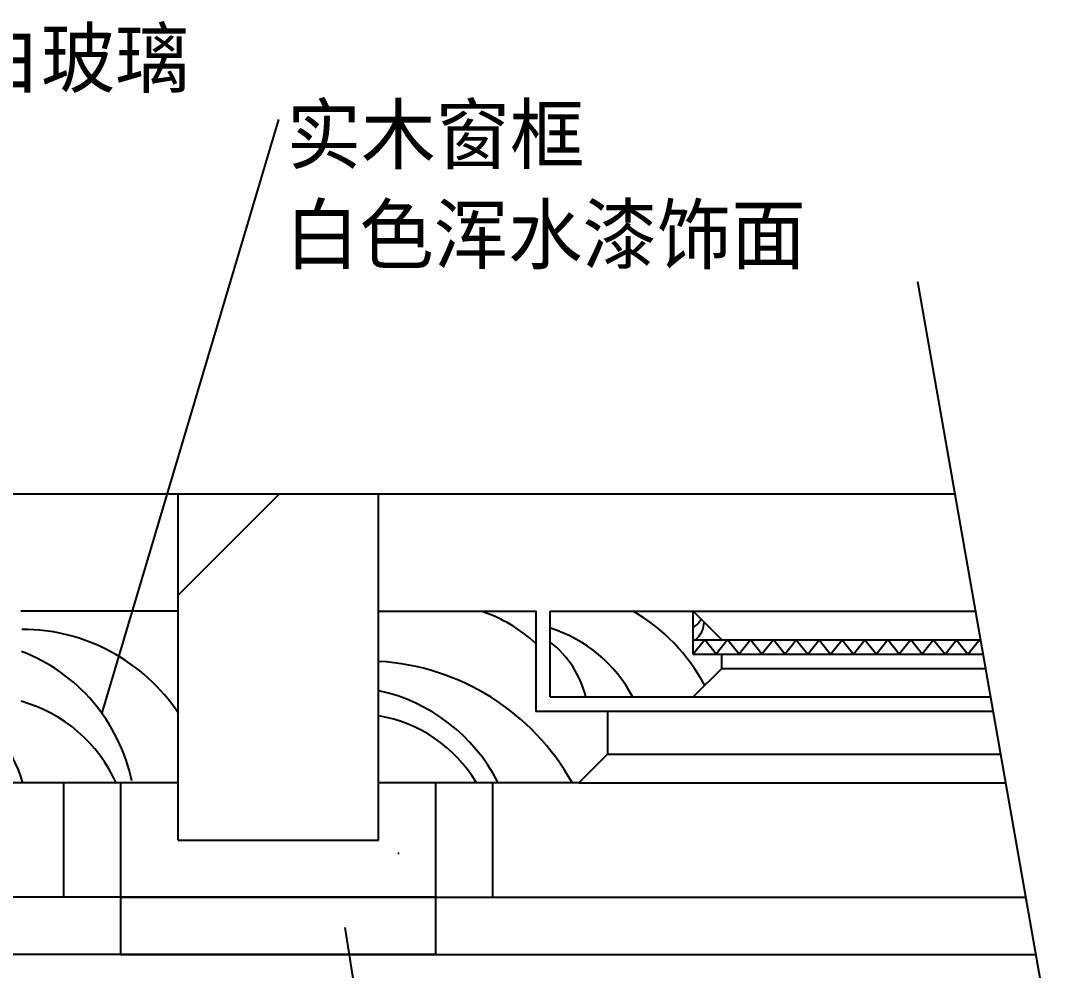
# Model space of a CAD drawing. Header units: metres. Extents: x 257 to 5327, y 365 to 7077.
# Drawn here: x 1236 to 2331, y 1007 to 2003 of the extents above; entities that cross this region are included whole.
import ezdxf

# ---------------------------------------------------------------- set-up
doc = ezdxf.new("R2010")
doc.units = ezdxf.units.M
for name, color, linetype in [('2', 2, 'Continuous'), ('3', 3, 'Continuous'), ('4', 4, 'Continuous'), ('7', 7, 'Continuous'), ('BH', 3, 'Continuous'), ('DIM', 3, 'Continuous'), ('TEXT', 3, 'Continuous')]:
    doc.layers.add(name, color=color, linetype=linetype)
doc.dimstyles.get("Standard").update_dxf_attribs({"dimtxt": 2.5, "dimasz": 2.5, "dimexe": 1.25, "dimexo": 0.625, "dimtad": 1, "dimcen": 2.5, "dimazin": 3, "dimtfac": 1, "dimtmove": 0, "dimatfit": 3})

# ---------------------------------------------------------------- blocks, each defined once
blk = doc.blocks.new('BH2')
at = {"layer": 'BH'}
blk.add_lwpolyline([(0, 32), (5, 28), (0, 24), (5, 20), (0, 16), (5, 12), (0, 8), (5, 4), (0, 0)], dxfattribs=at)

msp = doc.modelspace()

# ---------------------------------------------------------------- hatches: boundary and pattern name
at = {"layer": 'BH'}
h = msp.add_hatch(dxfattribs=at)
h.set_pattern_fill('ANSI31', scale=1000)
h.paths.add_polyline_path([(1610.52, 1506.79), (1400.52, 1506.79), (1400.52, 1143.69), (1610.52, 1143.69)])
h = msp.add_hatch(dxfattribs=at)
h.set_pattern_fill('ANSI33', scale=200)
h.paths.add_polyline_path([(1730.52, 1083.69), (1730.52, 1203.69), (1670.52, 1203.69), (1670.52, 1083.69)])
h.paths.add_polyline_path([(1670.52, 1023.69), (1670.52, 1083.69), (1340.52, 1083.69), (1340.52, 1023.69)])
h.paths.add_polyline_path([(1340.52, 1083.69), (1340.52, 1203.69), (1280.52, 1203.69), (1280.52, 1083.69)])
h = msp.add_hatch(dxfattribs=at)
h.set_pattern_fill('AR-CONC', scale=10)
h.paths.add_polyline_path([(1670.52, 1083.69), (1670.52, 1203.69), (1610.52, 1203.69), (1610.52, 1143.69), (1400.52, 1143.69), (1400.52, 1203.69), (1340.52, 1203.69), (1340.52, 1083.69)])

# ---------------------------------------------------------------- linework, layer by layer
at = {"layer": '2'}
for p, q in [((1400.52, 1143.69), (1400.52, 1506.79)), ((1610.52, 1143.69), (1610.52, 1506.79)), ((1400.52, 1203.69), (1400.52, 1383.69)), ((1400.52, 1143.69), (1610.52, 1143.69))]:
    msp.add_line(p, q, dxfattribs=at)
at = {"layer": '3'}
msp.add_line((1970.52, 1323.69), (2246.78, 1323.69), dxfattribs=at)
at = {"layer": '4'}
for p, q in [((1400.52, 1383.69), (1235.52, 1383.69)), ((1790.52, 1293.69), (1790.52, 1383.69)), ((1790.52, 1383.69), (1940.52, 1383.69)), ((1940.52, 1383.69), (2236.23, 1383.69)), ((1970.52, 1353.69), (1940.52, 1383.69)), ((1940.52, 1338.69), (1940.52, 1383.69)), ((1970.52, 1323.69), (1970.52, 1338.69)), ((1970.52, 1323.69), (1940.52, 1293.69)), ((1790.52, 1293.69), (1940.52, 1293.69)), ((1940.52, 1293.69), (2252.06, 1293.69)), ((1400.52, 1203.69), (1190.52, 1203.69)), ((1280.52, 1083.69), (1280.52, 1203.69)), ((1340.52, 1083.69), (1340.52, 1203.69)), ((1670.52, 1083.69), (1670.52, 1203.69)), ((1670.52, 1083.69), (1670.52, 1203.69)), ((1730.52, 1083.69), (1730.52, 1203.69)), ((1820.52, 1203.69), (2267.89, 1203.69)), ((1340.52, 1083.69), (1280.52, 1083.69)), ((1670.52, 1083.69), (1340.52, 1083.69)), ((1340.52, 1083.69), (1670.52, 1083.69)), ((1340.52, 1023.69), (1340.52, 1083.69)), ((1670.52, 1083.69), (1730.52, 1083.69)), ((1670.52, 1023.69), (1670.52, 1083.69)), ((1340.52, 1023.69), (735.26, 1023.69)), ((1670.52, 1023.69), (1340.52, 1023.69)), ((1340.52, 1023.69), (1670.52, 1023.69)), ((1670.52, 1023.69), (2299.55, 1023.69))]:
    msp.add_line(p, q, dxfattribs=at)
msp.add_lwpolyline([(1610.52, 1383.69), (1775.52, 1383.69), (1775.52, 1278.69), (1850.52, 1278.69), (1850.52, 1233.69), (1820.52, 1203.69), (1610.52, 1203.69)], dxfattribs=at)
at = {"layer": '7'}
for p, q in [((1940.52, 1353.69), (2241.5, 1353.69)), ((1940.52, 1338.69), (2244.14, 1338.69)), ((1850.52, 1278.69), (2254.69, 1278.69)), ((1850.52, 1233.69), (2262.61, 1233.69)), ((1280.52, 1083.69), (749.08, 1083.69)), ((1730.52, 1083.69), (2288.99, 1083.69))]:
    msp.add_line(p, q, dxfattribs=at)
at = {"layer": 'BH'}
for points in [[(2192.52, 1353.69), (2180.52, 1338.69), (2168.52, 1353.69), (2156.52, 1338.69), (2144.52, 1353.69), (2132.52, 1338.69)], [(2192.52, 1353.69), (2204.52, 1338.69), (2216.52, 1353.69), (2228.52, 1338.69), (2240.52, 1353.69), (2241.78, 1352.11)]]:
    msp.add_lwpolyline(points, dxfattribs=at)
for centre, radius, start, end in [((1668.98, 1235.27), 156.34, 47.05, 71.41), ((1776.47, 1211), 200.06, 28.31, 59.71), ((1931.45, 1383.98), 19.34, 298.09, 333.44), ((1926.44, 1373.12), 25.54, 310.5, 358.38), ((1236.64, 1167.58), 197.05, 33.55, 89.97), ((1747.36, 1226.39), 146.02, 27.41, 72.61), ((1726.86, 1269.08), 103.94, 13.66, 52.15), ((1169.49, 1167.65), 186.26, 11.82, 68.99), ((1596.22, 1082.67), 248.79, 29.16, 86.61), ((1571.15, 1119.32), 185.3, 27.37, 77.61), ((1194.42, 1140.19), 154.66, 23.95, 74.48), ((1135.25, 1178.17), 105.39, 14.67, 71.15), ((1586.41, 1128.21), 147.63, 31.12, 80.45)]:
    msp.add_arc(centre, radius, start, end, dxfattribs=at)
at = {"layer": 'DIM'}
for p, q in [((2175.41, 1729.42), (2361.46, 671.68)), ((846.46, 1506.79), (2214.57, 1506.79))]:
    msp.add_line(p, q, dxfattribs=at)

# ---------------------------------------------------------------- block references
at = {"layer": '3', "yscale": 3, "zscale": 3}
for p, xscale, rotation in [((1940.52, 1338.69), -3, 270), ((2132.52, 1338.69), 3, 90)]:
    msp.add_blockref('BH2', p, dxfattribs=dict(at, xscale=xscale, rotation=rotation))

# ---------------------------------------------------------------- texts
at = {"layer": 'TEXT'}
for s, p in [('5厘白玻璃 ', (1059.7, 1933.55)), ('实木窗框', (1514.37, 1853.58)), ('白色浑水漆饰面', (1512.44, 1748.7))]:
    msp.add_text(s, height=60, dxfattribs=at).set_placement(p)

# ---------------------------------------------------------------- leaders
at = {"layer": 'DIM'}
for points in [[(1320.82, 1277.1), (1506.12, 1899.08)], [(1575.35, 1052.08), (1649.15, 572.41)]]:
    msp.add_leader(points, dimstyle='Standard', dxfattribs=at)

doc.saveas('drawing.dxf')
